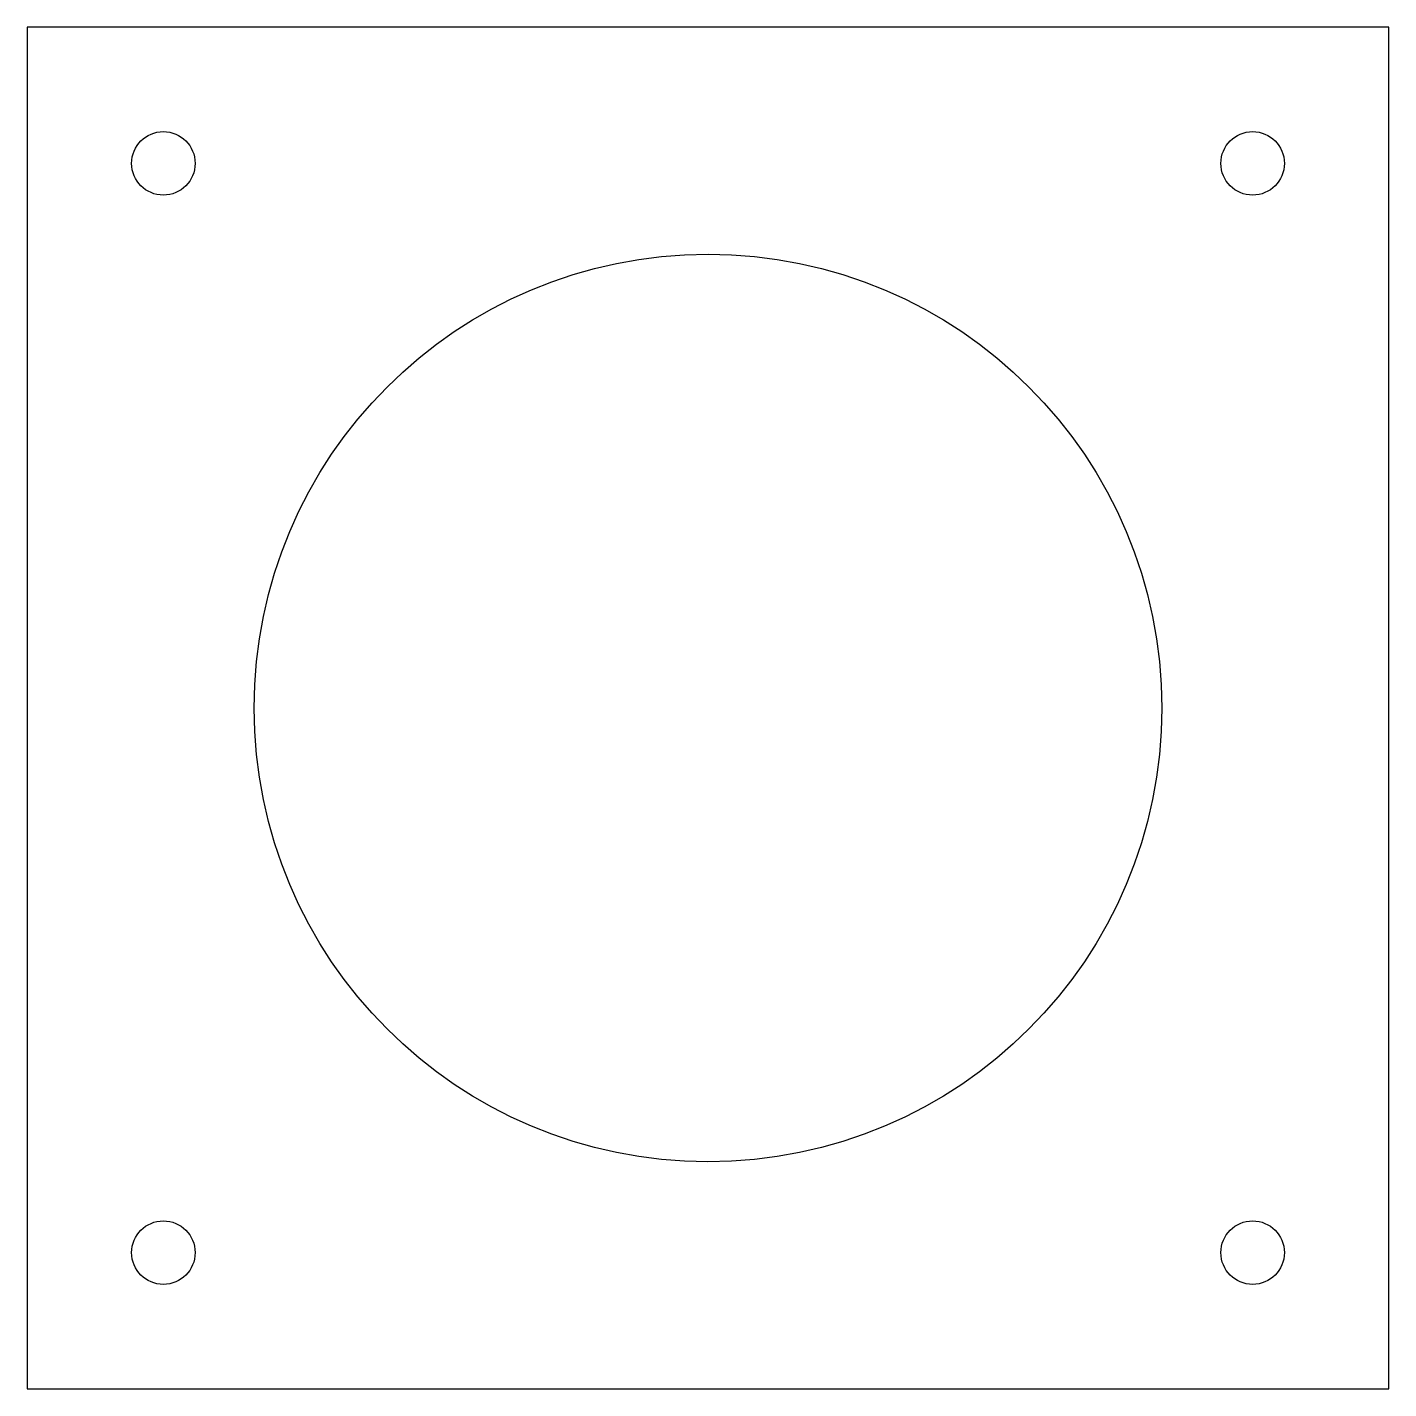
# Model space of a CAD drawing. Extents: x 0 to 150, y 0 to 150.
import ezdxf

# ---------------------------------------------------------------- set-up
doc = ezdxf.new("R2010")
doc.units = 0
doc.layers.add('CUT', color=1, linetype='Continuous')
doc.layers.add('HOLE', color=3, linetype='Continuous')

msp = doc.modelspace()

# ---------------------------------------------------------------- linework, layer by layer
at = {"layer": 'CUT'}
msp.add_lwpolyline([(0, 0), (150, 0), (150, 150), (0, 150), (0, 0)], close=True, dxfattribs=at)
msp.add_circle((75, 75), 50, dxfattribs=at)
at = {"layer": 'HOLE'}
for centre in [(15, 135), (135, 135), (15, 15), (135, 15)]:
    msp.add_circle(centre, 3.5, dxfattribs=at)

doc.saveas('drawing.dxf')
